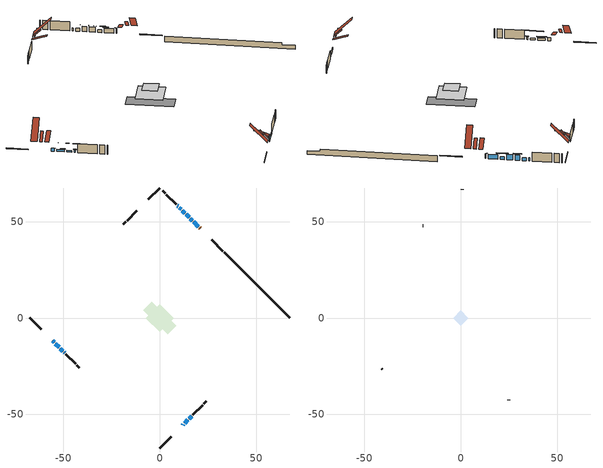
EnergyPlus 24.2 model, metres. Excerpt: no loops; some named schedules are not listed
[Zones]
conditioned space
 floor outside (Floor1 construction): -1.7,0 0,1.7 1.7,0 0,-1.7 z0.61
 floor adiabatic (AdiabaticFloorConstruction): -7.16,0 0,7.16 7.16,0 0,-7.16 z1.83
 floor foundation (Slab1 construction): -8.51,4.14 -4.14,8.51 8.51,-4.14 4.14,-8.51 z-1.8
 wall outside (RimJoist1 construction): 0,-67.48 5.87,-61.61 / -67.48,0 -61.61,-5.87 / 0,67.48 -5.87,61.61 / 32.77,34.71 26.9,40.58 z0.61:0.91
 wall outside (AdiabaticWallConstruction 1): 20.91,46.57 20.73,46.76 z0.61:2.64
 wall outside (AdiabaticWallConstruction): -55.62,-11.86 -54.87,-12.61 / 11.86,-55.62 12.2,-55.28 / 11.12,56.36 10.15,57.33 / 9.5,57.98 9.17,58.31 / 12.86,-54.62 14.65,-52.83 / 15.31,-52.17 16.53,-50.95 z0.61:1.83; 20.07,47.41 17.56,49.92 z0.61:2.44; 16.9,50.58 15.9,51.59 z0.61:1.68; 15.24,52.24 13.73,53.75 / 13.07,54.41 11.78,55.7 z0.61:2.74; -54.21,-13.27 -52.27,-15.21 / -49.59,-17.89 -49.37,-18.11 z0.61:1.47; -51.62,-15.87 -50.25,-17.23 z0.61:1.22
 wall outside (Wall1 construction): 17.19,-50.3 22.23,-45.25 / -48.72,-18.76 -43.67,-23.81 / -11.86,55.62 -16.9,50.58 / 8.52,58.96 3.47,64.01 z0.61:4.27
 wall outside (Wall2 construction): 22.89,-44.6 24.24,-43.25 / -43.02,-24.46 -41.67,-25.81 / -17.56,49.92 -18.91,48.57 / 2.82,64.67 1.47,66.01 z0.61:4.27
 wall foundation (FoundationWall1 construction): 33.43,34.05,-1.8 33.43,34.05,0.61 64.08,3.41,0.61 64.08,3.41,-0.22 67.48,0,-0.22 67.48,0,-1.8
 window (WindowConstruction 8): -55.62,-11.86 -54.87,-12.61 z0.61:1.83
 window (WindowConstruction 4): 20.07,47.41 17.56,49.92 z0.61:2.44
 window (WindowConstruction 5): 16.9,50.58 15.9,51.59 z0.61:1.68
 window (WindowConstruction 6): 15.24,52.24 13.73,53.75 z0.61:2.74
 window (WindowConstruction 7): 13.07,54.41 11.78,55.7 z0.61:2.74
 window (WindowConstruction 9): 11.86,-55.62 12.2,-55.28 z0.61:1.83
 window (WindowConstruction): -54.21,-13.27 -52.27,-15.21 z0.61:1.47
 window (WindowConstruction 10): 11.12,56.36 10.15,57.33 z0.61:1.83
 window (WindowConstruction 11): 9.5,57.98 9.17,58.31 z0.61:1.83
 window (WindowConstruction 12): -51.61,-15.87 -50.25,-17.23 z0.61:1.22
 window (WindowConstruction 1): -49.59,-17.89 -49.38,-18.11 z0.61:1.47
 window (WindowConstruction 2): 12.86,-54.62 14.65,-52.83 z0.61:1.83
 window (WindowConstruction 3): 15.31,-52.17 16.53,-50.95 z0.61:1.83
 door (Door): 20.91,46.57 20.73,46.76 z0.61:2.64
 ceiling adiabatic (AdiabaticFloorConstruction): 0,-7.16 7.16,0 0,7.16 -7.16,0 z1.83
 roof outside (Roof1 construction): 8.13,-59.35,4.27 3.58,-54.79,10.71 1.97,-56.4,10.71 6.52,-60.96,4.27; -59.35,-8.13,4.27 -54.79,-3.58,10.71 -56.4,-1.97,10.71 -60.96,-6.52,4.27; -8.13,59.35,4.27 -3.58,54.79,10.71 -1.97,56.4,10.71 -6.52,60.96,4.27; 24.64,42.84,4.27 20.08,38.29,10.71 21.69,36.68,10.71 26.25,41.23,4.27
 roof outside (Roof2 construction): 9.52,-57.96,4.27 7.46,-55.9,7.19 6.73,-56.63,7.19 8.79,-58.69,4.27; -57.96,-9.52,4.27 -55.9,-7.46,7.19 -56.63,-6.73,7.19 -58.69,-8.79,4.27; -9.52,57.96,4.27 -7.46,55.9,7.19 -6.73,56.63,7.19 -8.79,58.69,4.27; 23.25,44.23,4.27 21.19,42.17,7.19 21.92,41.44,7.19 23.98,43.5,4.27
attic - vented
 floor to conditioned space (Floor3 construction Reversed): -3.99,0 0,3.99 3.99,0 0,-3.99 z4.27
 wall outside (Wall3 construction): 24.89,-42.59 25.05,-42.44 / -41.01,-26.47 -40.86,-26.62 / -19.57,47.91 -19.72,47.76 / 0.81,66.67 0.66,66.82 z0.61:4.27
 roof outside (Roof3 construction): 11.2,-56.28,4.27 7.31,-52.39,6.1 6.29,-53.41,6.1 10.18,-57.3,4.27; -56.28,-11.2,4.27 -52.39,-7.31,6.1 -53.41,-6.29,6.1 -57.3,-10.18,4.27; -11.2,56.28,4.27 -7.31,52.39,6.1 -6.29,53.41,6.1 -10.18,57.3,4.27; 21.57,45.91,4.27 17.68,42.02,6.1 18.7,41,6.1 22.59,44.89,4.27
shading: 17.23,50.25 20.39,47.09 20.5,47.19 17.34,50.35 z2.9; 14.82,52.66 17.98,49.5 18.08,49.61 14.93,52.77 z3.2; 13.52,53.96 15.45,52.03 15.56,52.14 13.63,54.07 z3.04; 11.35,56.13 13.51,53.98 13.61,54.08 11.46,56.24 z3.35; -51.95,-15.54 -54.54,-12.95 -54.75,-13.16 -52.16,-15.75 z1.93; -48.09,-19.39 -53.77,-13.71 -53.98,-13.92 -48.3,-19.6 z4.27; -49.05,-18.43 -49.92,-17.57 -50.13,-17.78 -49.26,-18.64 z1.93
[Building]
Building 1: Terrain=Suburbs
[Site:Location]
Quebec Intl AP_QC: Latitude {deg}=46.8; Longitude {deg}=-71.38; Time Zone {hr}=-5; Elevation {m}=74; Keep Site Location Information=Yes
[Site:GroundTemperature:Shallow]
0.0108218, -2.24938, -2.43038, -1.3578, 2.94801, 7.23376, 10.9493, 13.303, 13.5029, 11.5886, 7.96783, 3.81355
[Site:WaterMainsTemperature]
Calculation Method=Schedule; Temperature Schedule=mains temperature schedule
[Material] Roughness=Rough; Thermal Absorptance=0.9
Name | Thickness {m} | Conductivity {W/m-K} | Density {kg/m3} | Specific Heat {J/kg-K} | Solar Absorptance | Visible Absorptance
asphalt or fiberglass shingles | 0.00635 | 0.162714 | 1121.4 | 1465.45 | 0.4 | 0.4
ceiling loosefill ins | 0.169333 | 0.0480833 | 16.02 | 1046.75 | 0.7 | 0.7
ceiling stud and cavity | 0.1397 | 0.189348 | 65.682 | 1177.47 | 0.7 | 0.7
concrete 4.0 in. | 0.1016 | 1.803125 | 2242.8 | 837.4 | 0.7 | 0.7
concrete 8.0 in. | 0.2032 | 1.803125 | 2242.8 | 837.4 | 0.7 | 0.7
door material | 0.04445 | 0.053851 | 512.64 | 1214.23 | 0.7 | 0.7
exterior vertical ins | 0.041904 | 0.029427 | 32.04 | 1214.23 | 0.7 | 0.7
floor covering | 0.0127 | 0.0433444 | 54.468 | 1339.84 | 0.6 | 0.6
floor rigid ins; wall rigid ins | 0.512978 | 0.029427 | 32.04 | 1214.23 | 0.7 | 0.7
floor stud and cavity | 0.1397 | 1.27559 | 92.3553 | 1139.71 | 0.7 | 0.7
floor stud and cavity 1 | 0.1397 | 1.75129 | 37.0049 | 1207.88 | 0.7 | 0.7
furniture material conditioned space 1 | 0.1524 | 0.115458 | 640.8 | 1214.23 | 0.6 | 0.6
gypsum board | 0.0127 | 0.160291 | 801 | 837.4 | 0.6 | 0.6
gypsum board 1 | 0.0127 | 0.160291 | 801 | 837.4 | 0.7 | 0.7
osb sheathing 0.5 in. | 0.0127 | 0.115458 | 512.64 | 1214.23 | 0.7 | 0.7
osb sheathing 0.75 in. | 0.01905 | 0.115458 | 512.64 | 1214.23 | 0.7 | 0.7
rim joist stud and cavity | 0.0508 | 0.137084 | 50.32683 | 1063.81 | 0.6 | 0.6
roof rigid ins | 0.103632 | 0.029427 | 32.04 | 1214.23 | 0.7 | 0.7
roof stud and cavity | 0.2032 | 0.34098 | 78.34581 | 1123.46 | 0.7 | 0.7
roof stud and cavity 1 | 0.2032 | 0.375362 | 78.34581 | 1123.46 | 0.7 | 0.7
wall stud and cavity | 0.1397 | 0.085864 | 139.0536 | 1170.24 | 0.7 | 0.7
wall stud and cavity 1 | 0.1397 | 0.0877637 | 139.0536 | 1170.24 | 0.7 | 0.7
wall stud and cavity 2 | 0.0889 | 6.1454 | 50.32683 | 1063.81 | 0.6 | 0.6
wall stud and cavity 3 | 0.0889 | 0.380278 | 52.3479 | 1209.89 | 0.7 | 0.7
wall stud and cavity 4 | 0.0889 | 0.391764 | 83.0341 | 1211.67 | 0.7 | 0.7
wood siding | 0.0254 | 0.102417 | 544.68 | 1172.36 | 0.4 | 0.4
wood siding 1 | 0.00254 | 0.102417 | 544.68 | 1172.36 | 0.4 | 0.4
wood siding 2; wood siding 3; wood siding 4 | 0.0254 | 0.102417 | 544.68 | 1172.36 | 0.7 | 0.7
[WindowMaterial:SimpleGlazingSystem]
Name | U-Factor {W/m2-K} | Solar Heat Gain Coefficient
WindowMaterial | 3.02751 | 0.5
WindowMaterial 1 | 3.07577 | 0.33
WindowMaterial 10 | 3.0383 | 0.46
WindowMaterial 2 | 2.95483 | 0.57
WindowMaterial 3 | 2.91963 | 0.67
WindowMaterial 4 | 2.94177 | 0.65
WindowMaterial 5 | 3.01899 | 0.5
WindowMaterial 6 | 2.96448 | 0.61
WindowMaterial 7 | 2.97187 | 0.6
WindowMaterial 8 | 3.034891 | 0.47
WindowMaterial 9 | 3.02581 | 0.51
[Construction]
AdiabaticFloorConstruction: floor stud and cavity 1, floor rigid ins, osb sheathing 0.75 in., floor covering
AdiabaticWallConstruction: wood siding 3, wall rigid ins, wall stud and cavity 3, gypsum board
AdiabaticWallConstruction 1: wood siding 4, wall rigid ins, wall stud and cavity 3, gypsum board
Door: door material
Floor1 construction: floor stud and cavity, osb sheathing 0.75 in., floor covering
Floor3 construction Reversed: gypsum board, ceiling stud and cavity, ceiling loosefill ins
FoundationWall1 construction: concrete 8.0 in., gypsum board 1
furniture construction conditioned space 1: furniture material conditioned space 1
PartitionWallConstruction: gypsum board, wall stud and cavity 4, gypsum board
RimJoist1 construction: wood siding 2, rim joist stud and cavity
Roof1 construction: asphalt or fiberglass shingles, roof rigid ins, osb sheathing 0.75 in., roof stud and cavity, gypsum board
Roof2 construction: asphalt or fiberglass shingles, roof rigid ins, osb sheathing 0.75 in., roof stud and cavity 1, gypsum board
Roof3 construction: asphalt or fiberglass shingles
Slab1 construction: concrete 4.0 in.
Wall1 construction: wood siding, osb sheathing 0.5 in., wall stud and cavity, gypsum board
Wall2 construction: wood siding, osb sheathing 0.5 in., wall stud and cavity 1, gypsum board
Wall3 construction: wood siding 1, wall stud and cavity 2
WindowConstruction: WindowMaterial
WindowConstruction 1: WindowMaterial 1
WindowConstruction 10: WindowMaterial 9
WindowConstruction 11: WindowMaterial 10
WindowConstruction 12; WindowConstruction 9: WindowMaterial 8
WindowConstruction 2: WindowMaterial 2
WindowConstruction 3: WindowMaterial 3
WindowConstruction 4; WindowConstruction 8: WindowMaterial 4
WindowConstruction 5: WindowMaterial 5
WindowConstruction 6: WindowMaterial 6
WindowConstruction 7: WindowMaterial 7
[Zone] Multiplier=1; Part of Total Floor Area=Yes
Name | Volume {m3}
attic - vented | 9.50034
conditioned space | 687.9
[Space]
Name | Zone | Volume {m3}
attic - vented 1 | attic - vented | 9.50034
conditioned space 1 | conditioned space | 687.9
[ZoneInfiltration:EffectiveLeakageArea]
infil attic - vented 1: Zone or Space=attic - vented 1; Schedule=Always On Discrete; Effective Air Leakage Area {cm2}=1178.22; Stack Coefficient=0.000381877; Wind Coefficient=1.32033e-05
[ZoneMixing]
whole house fan mix: Zone or Space=attic - vented; Schedule=Always On Continuous; Design Flow Rate Calculation Method=Flow/Zone; Design Flow Rate {m3/s}=0; Source Zone or Space=conditioned space
[SurfaceProperty:ExposedFoundationPerimeter]
Slab1: Exposed Perimeter Calculation Method=TotalExposedPerimeter; Total Exposed Perimeter {m}=48.158
[InternalMass] Zone or ZoneList=conditioned space; Space or SpaceList=conditioned space 1
Name | Construction | Surface Area {m2}
furniture mass conditioned space 1 | furniture construction conditioned space 1 | 87.5598
partition wall mass | PartitionWallConstruction | 218.9
[Lights]
interior lighting: Zone or ZoneList or Space or SpaceList=conditioned space 1; Schedule=interior lighting schedule; Design Level Calculation Method=LightingLevel; Lighting Level {W}=343.2; Return Air Fraction=0; Fraction Radiant=0.6; Fraction Visible=0.2; Fraction Replaceable=1
[People]
occupants: Zone or ZoneList or Space or SpaceList=conditioned space 1; Number of People Schedule=occupants schedule; Number of People Calculation Method=People; Number of People=3; Fraction Radiant=0.314171; Sensible Heat Fraction=0.56303; Activity Level Schedule=occupants activity schedule; Carbon Dioxide Generation Rate {m3/s-W}=0; Enable ASHRAE 55 Comfort Warnings=No; Mean Radiant Temperature Calculation Type=EnclosureAveraged
[ElectricEquipment] Zone or ZoneList or Space or SpaceList=conditioned space 1; Design Level Calculation Method=EquipmentLevel
Name | Schedule | Design Level {W} | Fraction Latent | Fraction Radiant | Fraction Lost
clothes dryer | clothes dryer schedule | 140.772 | 0.015 | 0.081 | 0.85
clothes washer | clothes washer schedule | 32.1985 | 0.03 | 0.162 | 0.7
cooking range | cooking range schedule | 215.147 | 0.08 | 0.432 | 0.2
dishwasher | dishwasher schedule | 66.8632 | 0.3 | 0.18 | 0.4
fridge | fridge schedule | 72.9452 | 0 | 0.6 | 0
mech vent bath fan 0 | mech vent bath fan 0 schedule | 50.2 | 0 | 0 | 1
mech vent house fan | mech vent house fan schedule | 20.8667 | 0 | 0 | 0.522764
mech vent house fan cfis | mech vent house fan cfis schedule | 0 | 0 | 0 | 0
mech vent range fan 0 | mech vent range fan 0 schedule | 57 | 0 | 0 | 1
misc plug loads | misc plug loads schedule | 494.7 | 0.045 | 0.513 | 0.1
whole house fan | Always On Discrete | 0 | 0 | 0 | 1
[OtherEquipment] Zone or ZoneList or Space or SpaceList=conditioned space 1; Design Level Calculation Method=EquipmentLevel
Name | Fuel Type | Schedule | Design Level {W} | Fraction Latent | Fraction Radiant | Fraction Lost
clothes dryer 1 | Electricity | clothes dryer schedule | 0 | 0.015 | 0.081 | 0.85
cooking range 1 | Electricity | cooking range schedule | 0 | 0.08 | 0.432 | 0.2
general water use latent | None | general water use schedule | 62.594 | 1 | 0 | 0
general water use sensible | None | general water use schedule | -61.6891 | 0 | 0.6 | 0
mech vent house fan latent load | None | Always On Discrete | 0 | 1 | 0 | 0
mech vent house fan sensible load | None | Always On Discrete | 0 | 0 | 0 | 0
water heater energy adjustment1 | Electricity | Always On Discrete | 0.01 | 0 | 0 | 1
[ZoneInfiltration:DesignFlowRate] Zone or ZoneList or Space or SpaceList=conditioned space 1; Schedule=Always On Discrete; Design Flow Rate Calculation Method=Flow/Zone; Design Flow Rate {m3/s}=0
infil flow; natural vent flow; whole house fan flow
[Foundation:Kiva]
Foundation Kiva 1: Initial Indoor Air Temperature {C}=18; Wall Height Above Grade {m}=0.609996; Wall Depth Below Slab {m}=0.2032; Custom Block Material Name 1=exterior vertical ins; Custom Block Depth 1 {m}=2.40999; Custom Block X Position 1 {m}=0.2159; Custom Block Z Position 1 {m}=0
[Foundation:Kiva:Settings]
Soil Conductivity {W/m-K}=0.849921; Soil Density {kg/m3}=1842.3; Soil Specific Heat {J/kg-K}=418.7; Ground Solar Absorptivity=0.9; Ground Thermal Absorptivity=0.9; Ground Surface Roughness {m}=0.03; Far-Field Width {m}=40; Deep-Ground Boundary Condition=ZeroFlux; Deep-Ground Depth {m}=40; Minimum Cell Dimension {m}=0.2; Maximum Cell Growth Coefficient=3; Simulation Timestep=Timestep
[Exterior:Lights]
exterior lighting: Schedule=exterior lighting schedule; Design Level {W}=75.6
[Schedule:Constant]
Name | Hourly Value
Always On Continuous; mech vent house fan schedule; mech vent house fan cfis schedule; Always On Discrete | 1
occupants activity schedule | 117.228
fridge schedule | 0
[Schedule:Week:Daily]
interior lighting schedule Week Rule - Jan1-Jan27: interior lighting schedule day, interior lighting schedule day, interior lighting schedule day, interior lighting schedule day, interior lighting schedule day, interior lighting schedule day, interior lighting schedule day, interior lighting schedule default day, interior lighting schedule default day, interior lighting schedule default day, interior lighting schedule default day, interior lighting schedule default day
interior lighting schedule Week Rule - Jan28-Feb3: interior lighting schedule day, interior lighting schedule day, interior lighting schedule day, interior lighting schedule day, interior lighting schedule day 1, interior lighting schedule day 1, interior lighting schedule day 1, interior lighting schedule default day, interior lighting schedule default day, interior lighting schedule default day, interior lighting schedule default day, interior lighting schedule default day
interior lighting schedule Week Rule - Feb4-Feb24: interior lighting schedule day 1, interior lighting schedule day 1, interior lighting schedule day 1, interior lighting schedule day 1, interior lighting schedule day 1, interior lighting schedule day 1, interior lighting schedule day 1, interior lighting schedule default day, interior lighting schedule default day, interior lighting schedule default day, interior lighting schedule default day, interior lighting schedule default day
interior lighting schedule Week Rule - Feb25-Mar3: interior lighting schedule day 1, interior lighting schedule day 1, interior lighting schedule day 1, interior lighting schedule day 1, interior lighting schedule day 2, interior lighting schedule day 2, interior lighting schedule day 2, interior lighting schedule default day, interior lighting schedule default day, interior lighting schedule default day, interior lighting schedule default day, interior lighting schedule default day
interior lighting schedule Week Rule - Mar4-Mar31: interior lighting schedule day 2, interior lighting schedule day 2, interior lighting schedule day 2, interior lighting schedule day 2, interior lighting schedule day 2, interior lighting schedule day 2, interior lighting schedule day 2, interior lighting schedule default day, interior lighting schedule default day, interior lighting schedule default day, interior lighting schedule default day, interior lighting schedule default day
interior lighting schedule Week Rule - Apr1-Apr28: interior lighting schedule day 3, interior lighting schedule day 3, interior lighting schedule day 3, interior lighting schedule day 3, interior lighting schedule day 3, interior lighting schedule day 3, interior lighting schedule day 3, interior lighting schedule default day, interior lighting schedule default day, interior lighting schedule default day, interior lighting schedule default day, interior lighting schedule default day
interior lighting schedule Week Rule - Apr29-May5: interior lighting schedule day 3, interior lighting schedule day 3, interior lighting schedule day 4, interior lighting schedule day 4, interior lighting schedule day 4, interior lighting schedule day 4, interior lighting schedule day 4, interior lighting schedule default day, interior lighting schedule default day, interior lighting schedule default day, interior lighting schedule default day, interior lighting schedule default day
interior lighting schedule Week Rule - May6-May26: interior lighting schedule day 4, interior lighting schedule day 4, interior lighting schedule day 4, interior lighting schedule day 4, interior lighting schedule day 4, interior lighting schedule day 4, interior lighting schedule day 4, interior lighting schedule default day, interior lighting schedule default day, interior lighting schedule default day, interior lighting schedule default day, interior lighting schedule default day
interior lighting schedule Week Rule - May27-Jun2: interior lighting schedule day 4, interior lighting schedule day 4, interior lighting schedule day 4, interior lighting schedule day 4, interior lighting schedule day 4, interior lighting schedule day 5, interior lighting schedule day 5, interior lighting schedule default day, interior lighting schedule default day, interior lighting schedule default day, interior lighting schedule default day, interior lighting schedule default day
interior lighting schedule Week Rule - Jun3-Jun30: interior lighting schedule day 5, interior lighting schedule day 5, interior lighting schedule day 5, interior lighting schedule day 5, interior lighting schedule day 5, interior lighting schedule day 5, interior lighting schedule day 5, interior lighting schedule default day, interior lighting schedule default day, interior lighting schedule default day, interior lighting schedule default day, interior lighting schedule default day
interior lighting schedule Week Rule - Jul1-Jul28: interior lighting schedule day 6, interior lighting schedule day 6, interior lighting schedule day 6, interior lighting schedule day 6, interior lighting schedule day 6, interior lighting schedule day 6, interior lighting schedule day 6, interior lighting schedule default day, interior lighting schedule default day, interior lighting schedule default day, interior lighting schedule default day, interior lighting schedule default day
interior lighting schedule Week Rule - Jul29-Aug4: interior lighting schedule day 6, interior lighting schedule day 6, interior lighting schedule day 6, interior lighting schedule day 7, interior lighting schedule day 7, interior lighting schedule day 7, interior lighting schedule day 7, interior lighting schedule default day, interior lighting schedule default day, interior lighting schedule default day, interior lighting schedule default day, interior lighting schedule default day
interior lighting schedule Week Rule - Aug5-Aug25: interior lighting schedule day 7, interior lighting schedule day 7, interior lighting schedule day 7, interior lighting schedule day 7, interior lighting schedule day 7, interior lighting schedule day 7, interior lighting schedule day 7, interior lighting schedule default day, interior lighting schedule default day, interior lighting schedule default day, interior lighting schedule default day, interior lighting schedule default day
interior lighting schedule Week Rule - Aug26-Sep1: interior lighting schedule day 7, interior lighting schedule day 7, interior lighting schedule day 7, interior lighting schedule day 7, interior lighting schedule day 7, interior lighting schedule day 7, interior lighting schedule day 8, interior lighting schedule default day, interior lighting schedule default day, interior lighting schedule default day, interior lighting schedule default day, interior lighting schedule default day
interior lighting schedule Week Rule - Sep2-Sep29: interior lighting schedule day 8, interior lighting schedule day 8, interior lighting schedule day 8, interior lighting schedule day 8, interior lighting schedule day 8, interior lighting schedule day 8, interior lighting schedule day 8, interior lighting schedule default day, interior lighting schedule default day, interior lighting schedule default day, interior lighting schedule default day, interior lighting schedule default day
interior lighting schedule Week Rule - Sep30-Oct6: interior lighting schedule day 8, interior lighting schedule day 9, interior lighting schedule day 9, interior lighting schedule day 9, interior lighting schedule day 9, interior lighting schedule day 9, interior lighting schedule day 9, interior lighting schedule default day, interior lighting schedule default day, interior lighting schedule default day, interior lighting schedule default day, interior lighting schedule default day
interior lighting schedule Week Rule - Oct7-Oct27: interior lighting schedule day 9, interior lighting schedule day 9, interior lighting schedule day 9, interior lighting schedule day 9, interior lighting schedule day 9, interior lighting schedule day 9, interior lighting schedule day 9, interior lighting schedule default day, interior lighting schedule default day, interior lighting schedule default day, interior lighting schedule default day, interior lighting schedule default day
interior lighting schedule Week Rule - Oct28-Nov3: interior lighting schedule day 9, interior lighting schedule day 9, interior lighting schedule day 9, interior lighting schedule day 9, interior lighting schedule day 10, interior lighting schedule day 10, interior lighting schedule day 10, interior lighting schedule default day, interior lighting schedule default day, interior lighting schedule default day, interior lighting schedule default day, interior lighting schedule default day
interior lighting schedule Week Rule - Nov4-Nov24: interior lighting schedule day 10, interior lighting schedule day 10, interior lighting schedule day 10, interior lighting schedule day 10, interior lighting schedule day 10, interior lighting schedule day 10, interior lighting schedule day 10, interior lighting schedule default day, interior lighting schedule default day, interior lighting schedule default day, interior lighting schedule default day, interior lighting schedule default day
interior lighting schedule Week Rule - Nov25-Dec1: interior lighting schedule day 10, interior lighting schedule day 10, interior lighting schedule day 10, interior lighting schedule day 10, interior lighting schedule day 10, interior lighting schedule day 10, interior lighting schedule day 11, interior lighting schedule default day, interior lighting schedule default day, interior lighting schedule default day, interior lighting schedule default day, interior lighting schedule default day
interior lighting schedule Week Rule - Dec2-Dec31: interior lighting schedule day 11, interior lighting schedule day 11, interior lighting schedule day 11, interior lighting schedule day 11, interior lighting schedule day 11, interior lighting schedule day 11, interior lighting schedule day 11, interior lighting schedule default day, interior lighting schedule default day, interior lighting schedule default day, interior lighting schedule default day, interior lighting schedule default day
occupants schedule Week Rule - Jan1-Dec31: occupants schedule day, occupants schedule day, occupants schedule day, occupants schedule day, occupants schedule day, occupants schedule day, occupants schedule day, occupants schedule default day, occupants schedule default day, occupants schedule default day, occupants schedule default day, occupants schedule default day
clothes dryer schedule Week Rule - Jan1-Dec31: clothes dryer schedule day, clothes dryer schedule day, clothes dryer schedule day, clothes dryer schedule day, clothes dryer schedule day, clothes dryer schedule day, clothes dryer schedule day, clothes dryer schedule default day, clothes dryer schedule default day, clothes dryer schedule default day, clothes dryer schedule default day, clothes dryer schedule default day
clothes washer schedule Week Rule - Jan1-Dec31: clothes washer schedule day, clothes washer schedule day, clothes washer schedule day, clothes washer schedule day, clothes washer schedule day, clothes washer schedule day, clothes washer schedule day, clothes washer schedule default day, clothes washer schedule default day, clothes washer schedule default day, clothes washer schedule default day, clothes washer schedule default day
cooking range schedule Week Rule - Jan1-Dec31: cooking range schedule day, cooking range schedule day, cooking range schedule day, cooking range schedule day, cooking range schedule day, cooking range schedule day, cooking range schedule day, cooking range schedule default day, cooking range schedule default day, cooking range schedule default day, cooking range schedule default day, cooking range schedule default day
dishwasher schedule Week Rule - Jan1-Dec31: dishwasher schedule day, dishwasher schedule day, dishwasher schedule day, dishwasher schedule day, dishwasher schedule day, dishwasher schedule day, dishwasher schedule day, dishwasher schedule default day, dishwasher schedule default day, dishwasher schedule default day, dishwasher schedule default day, dishwasher schedule default day
mech vent bath fan 0 schedule Week Rule - Jan1-Dec31: mech vent bath fan 0 schedule day, mech vent bath fan 0 schedule day, mech vent bath fan 0 schedule day, mech vent bath fan 0 schedule day, mech vent bath fan 0 schedule day, mech vent bath fan 0 schedule day, mech vent bath fan 0 schedule day, mech vent bath fan 0 schedule default day, mech vent bath fan 0 schedule default day, mech vent bath fan 0 schedule default day, mech vent bath fan 0 schedule default day, mech vent bath fan 0 schedule default day
mech vent range fan 0 schedule Week Rule - Jan1-Dec31: mech vent range fan 0 schedule day, mech vent range fan 0 schedule day, mech vent range fan 0 schedule day, mech vent range fan 0 schedule day, mech vent range fan 0 schedule day, mech vent range fan 0 schedule day, mech vent range fan 0 schedule day, mech vent range fan 0 schedule default day, mech vent range fan 0 schedule default day, mech vent range fan 0 schedule default day, mech vent range fan 0 schedule default day, mech vent range fan 0 schedule default day
misc plug loads schedule Week Rule - Jan1-Dec31: misc plug loads schedule day, misc plug loads schedule day, misc plug loads schedule day, misc plug loads schedule day, misc plug loads schedule day, misc plug loads schedule day, misc plug loads schedule day, misc plug loads schedule default day, misc plug loads schedule default day, misc plug loads schedule default day, misc plug loads schedule default day, misc plug loads schedule default day
general water use schedule Week Rule - Jan1-Dec31: general water use schedule day, general water use schedule day, general water use schedule day, general water use schedule day, general water use schedule day, general water use schedule day, general water use schedule day, general water use schedule default day, general water use schedule default day, general water use schedule default day, general water use schedule default day, general water use schedule default day
exterior lighting schedule Week Rule - Jan1-Jan27: exterior lighting schedule day, exterior lighting schedule day, exterior lighting schedule day, exterior lighting schedule day, exterior lighting schedule day, exterior lighting schedule day, exterior lighting schedule day, exterior lighting schedule default day, exterior lighting schedule default day, exterior lighting schedule default day, exterior lighting schedule default day, exterior lighting schedule default day
exterior lighting schedule Week Rule - Jan28-Feb3: exterior lighting schedule day, exterior lighting schedule day, exterior lighting schedule day, exterior lighting schedule day, exterior lighting schedule day 1, exterior lighting schedule day 1, exterior lighting schedule day 1, exterior lighting schedule default day, exterior lighting schedule default day, exterior lighting schedule default day, exterior lighting schedule default day, exterior lighting schedule default day
exterior lighting schedule Week Rule - Feb4-Feb24: exterior lighting schedule day 1, exterior lighting schedule day 1, exterior lighting schedule day 1, exterior lighting schedule day 1, exterior lighting schedule day 1, exterior lighting schedule day 1, exterior lighting schedule day 1, exterior lighting schedule default day, exterior lighting schedule default day, exterior lighting schedule default day, exterior lighting schedule default day, exterior lighting schedule default day
exterior lighting schedule Week Rule - Feb25-Mar3: exterior lighting schedule day 1, exterior lighting schedule day 1, exterior lighting schedule day 1, exterior lighting schedule day 1, exterior lighting schedule day 2, exterior lighting schedule day 2, exterior lighting schedule day 2, exterior lighting schedule default day, exterior lighting schedule default day, exterior lighting schedule default day, exterior lighting schedule default day, exterior lighting schedule default day
exterior lighting schedule Week Rule - Mar4-Mar31: exterior lighting schedule day 2, exterior lighting schedule day 2, exterior lighting schedule day 2, exterior lighting schedule day 2, exterior lighting schedule day 2, exterior lighting schedule day 2, exterior lighting schedule day 2, exterior lighting schedule default day, exterior lighting schedule default day, exterior lighting schedule default day, exterior lighting schedule default day, exterior lighting schedule default day
exterior lighting schedule Week Rule - Apr1-Apr28: exterior lighting schedule day 3, exterior lighting schedule day 3, exterior lighting schedule day 3, exterior lighting schedule day 3, exterior lighting schedule day 3, exterior lighting schedule day 3, exterior lighting schedule day 3, exterior lighting schedule default day, exterior lighting schedule default day, exterior lighting schedule default day, exterior lighting schedule default day, exterior lighting schedule default day
exterior lighting schedule Week Rule - Apr29-May5: exterior lighting schedule day 3, exterior lighting schedule day 3, exterior lighting schedule day 4, exterior lighting schedule day 4, exterior lighting schedule day 4, exterior lighting schedule day 4, exterior lighting schedule day 4, exterior lighting schedule default day, exterior lighting schedule default day, exterior lighting schedule default day, exterior lighting schedule default day, exterior lighting schedule default day
exterior lighting schedule Week Rule - May6-May26: exterior lighting schedule day 4, exterior lighting schedule day 4, exterior lighting schedule day 4, exterior lighting schedule day 4, exterior lighting schedule day 4, exterior lighting schedule day 4, exterior lighting schedule day 4, exterior lighting schedule default day, exterior lighting schedule default day, exterior lighting schedule default day, exterior lighting schedule default day, exterior lighting schedule default day
exterior lighting schedule Week Rule - May27-Jun2: exterior lighting schedule day 4, exterior lighting schedule day 4, exterior lighting schedule day 4, exterior lighting schedule day 4, exterior lighting schedule day 4, exterior lighting schedule day 5, exterior lighting schedule day 5, exterior lighting schedule default day, exterior lighting schedule default day, exterior lighting schedule default day, exterior lighting schedule default day, exterior lighting schedule default day
exterior lighting schedule Week Rule - Jun3-Jun30: exterior lighting schedule day 5, exterior lighting schedule day 5, exterior lighting schedule day 5, exterior lighting schedule day 5, exterior lighting schedule day 5, exterior lighting schedule day 5, exterior lighting schedule day 5, exterior lighting schedule default day, exterior lighting schedule default day, exterior lighting schedule default day, exterior lighting schedule default day, exterior lighting schedule default day
exterior lighting schedule Week Rule - Jul1-Jul28: exterior lighting schedule day 6, exterior lighting schedule day 6, exterior lighting schedule day 6, exterior lighting schedule day 6, exterior lighting schedule day 6, exterior lighting schedule day 6, exterior lighting schedule day 6, exterior lighting schedule default day, exterior lighting schedule default day, exterior lighting schedule default day, exterior lighting schedule default day, exterior lighting schedule default day
exterior lighting schedule Week Rule - Jul29-Aug4: exterior lighting schedule day 6, exterior lighting schedule day 6, exterior lighting schedule day 6, exterior lighting schedule day 7, exterior lighting schedule day 7, exterior lighting schedule day 7, exterior lighting schedule day 7, exterior lighting schedule default day, exterior lighting schedule default day, exterior lighting schedule default day, exterior lighting schedule default day, exterior lighting schedule default day
exterior lighting schedule Week Rule - Aug5-Aug25: exterior lighting schedule day 7, exterior lighting schedule day 7, exterior lighting schedule day 7, exterior lighting schedule day 7, exterior lighting schedule day 7, exterior lighting schedule day 7, exterior lighting schedule day 7, exterior lighting schedule default day, exterior lighting schedule default day, exterior lighting schedule default day, exterior lighting schedule default day, exterior lighting schedule default day
exterior lighting schedule Week Rule - Aug26-Sep1: exterior lighting schedule day 7, exterior lighting schedule day 7, exterior lighting schedule day 7, exterior lighting schedule day 7, exterior lighting schedule day 7, exterior lighting schedule day 7, exterior lighting schedule day 8, exterior lighting schedule default day, exterior lighting schedule default day, exterior lighting schedule default day, exterior lighting schedule default day, exterior lighting schedule default day
exterior lighting schedule Week Rule - Sep2-Sep29: exterior lighting schedule day 8, exterior lighting schedule day 8, exterior lighting schedule day 8, exterior lighting schedule day 8, exterior lighting schedule day 8, exterior lighting schedule day 8, exterior lighting schedule day 8, exterior lighting schedule default day, exterior lighting schedule default day, exterior lighting schedule default day, exterior lighting schedule default day, exterior lighting schedule default day
exterior lighting schedule Week Rule - Sep30-Oct6: exterior lighting schedule day 8, exterior lighting schedule day 9, exterior lighting schedule day 9, exterior lighting schedule day 9, exterior lighting schedule day 9, exterior lighting schedule day 9, exterior lighting schedule day 9, exterior lighting schedule default day, exterior lighting schedule default day, exterior lighting schedule default day, exterior lighting schedule default day, exterior lighting schedule default day
[Schedule:Year]
interior lighting schedule: interior lighting schedule Week Rule - Jan1-Jan27, 1, 1, 1, 27, interior lighting schedule Week Rule - Jan28-Feb3, 1, 28, 2, 3, interior lighting schedule Week Rule - Feb4-Feb24, 2, 4, 2, 24, interior lighting schedule Week Rule - Feb25-Mar3, 2, 25, 3, 3, interior lighting schedule Week Rule - Mar4-Mar31, 3, 4, 3, 31, interior lighting schedule Week Rule - Apr1-Apr28, 4, 1, 4, 28, interior lighting schedule Week Rule - Apr29-May5, 4, 29, 5, 5, interior lighting schedule Week Rule - May6-May26, 5, 6, 5, 26, interior lighting schedule Week Rule - May27-Jun2, 5, 27, 6, 2, interior lighting schedule Week Rule - Jun3-Jun30, 6, 3, 6, 30, interior lighting schedule Week Rule - Jul1-Jul28, 7, 1, 7, 28, interior lighting schedule Week Rule - Jul29-Aug4, 7, 29, 8, 4, interior lighting schedule Week Rule - Aug5-Aug25, 8, 5, 8, 25, interior lighting schedule Week Rule - Aug26-Sep1, 8, 26, 9, 1, interior lighting schedule Week Rule - Sep2-Sep29, 9, 2, 9, 29, interior lighting schedule Week Rule - Sep30-Oct6, 9, 30, 10, 6, interior lighting schedule Week Rule - Oct7-Oct27, 10, 7, 10, 27, interior lighting schedule Week Rule - Oct28-Nov3, 10, 28, 11, 3, interior lighting schedule Week Rule - Nov4-Nov24, 11, 4, 11, 24, interior lighting schedule Week Rule - Nov25-Dec1, 11, 25, 12, 1, interior lighting schedule Week Rule - Dec2-Dec31, 12, 2, 12, 31
occupants schedule: occupants schedule Week Rule - Jan1-Dec31, 1, 1, 12, 31
clothes dryer schedule: clothes dryer schedule Week Rule - Jan1-Dec31, 1, 1, 12, 31
clothes washer schedule: clothes washer schedule Week Rule - Jan1-Dec31, 1, 1, 12, 31
cooking range schedule: cooking range schedule Week Rule - Jan1-Dec31, 1, 1, 12, 31
dishwasher schedule: dishwasher schedule Week Rule - Jan1-Dec31, 1, 1, 12, 31
mech vent bath fan 0 schedule: mech vent bath fan 0 schedule Week Rule - Jan1-Dec31, 1, 1, 12, 31
mech vent range fan 0 schedule: mech vent range fan 0 schedule Week Rule - Jan1-Dec31, 1, 1, 12, 31
misc plug loads schedule: misc plug loads schedule Week Rule - Jan1-Dec31, 1, 1, 12, 31
general water use schedule: general water use schedule Week Rule - Jan1-Dec31, 1, 1, 12, 31
exterior lighting schedule: exterior lighting schedule Week Rule - Jan1-Jan27, 1, 1, 1, 27, exterior lighting schedule Week Rule - Jan28-Feb3, 1, 28, 2, 3, exterior lighting schedule Week Rule - Feb4-Feb24, 2, 4, 2, 24, exterior lighting schedule Week Rule - Feb25-Mar3, 2, 25, 3, 3, exterior lighting schedule Week Rule - Mar4-Mar31, 3, 4, 3, 31, exterior lighting schedule Week Rule - Apr1-Apr28, 4, 1, 4, 28, exterior lighting schedule Week Rule - Apr29-May5, 4, 29, 5, 5, exterior lighting schedule Week Rule - May6-May26, 5, 6, 5, 26, exterior lighting schedule Week Rule - May27-Jun2, 5, 27, 6, 2, exterior lighting schedule Week Rule - Jun3-Jun30, 6, 3, 6, 30, exterior lighting schedule Week Rule - Jul1-Jul28, 7, 1, 7, 28, exterior lighting schedule Week Rule - Jul29-Aug4, 7, 29, 8, 4, exterior lighting schedule Week Rule - Aug5-Aug25, 8, 5, 8, 25, exterior lighting schedule Week Rule - Aug26-Sep1, 8, 26, 9, 1, exterior lighting schedule Week Rule - Sep2-Sep29, 9, 2, 9, 29, exterior lighting schedule Week Rule - Sep30-Oct6, 9, 30, 10, 6, exterior lighting schedule Week Rule - Oct7-Oct27, 10, 7, 10, 27, exterior lighting schedule Week Rule - Oct28-Nov3, 10, 28, 11, 3, exterior lighting schedule Week Rule - Nov4-Nov24, 11, 4, 11, 24, exterior lighting schedule Week Rule - Nov25-Dec1, 11, 25, 12, 1, exterior lighting schedule Week Rule - Dec2-Dec31, 12, 2, 12, 31
[Schedule:Compact]
mains temperature schedule: Through: 01/01, For: AllDays, Until: 24:00, 5.175, Through: 01/02, For: AllDays, Until: 24:00, 5.10167, Through: 01/03, For: AllDays, Until: 24:00, 5.02889, Through: 01/04, For: AllDays, Until: 24:00, 4.95778, Through: 01/05, For: AllDays, Until: 24:00, 4.88778, Through: 01/06, For: AllDays, Until: 24:00, 4.81833, Through: 01/07, For: AllDays, Until: 24:00, 4.75056, Through: 01/08, For: AllDays, Until: 24:00, 4.68389, Through: 01/09, For: AllDays, Until: 24:00, 4.61833, Through: 01/10, For: AllDays, Until: 24:00, 4.55389, Through: 01/11, For: AllDays, Until: 24:00, 4.49056, Through: 01/12, For: AllDays, Until: 24:00, 4.42889, Through: 01/13, For: AllDays, Until: 24:00, 4.36778, Through: 01/14, For: AllDays, Until: 24:00, 4.30889, Through: 01/15, For: AllDays, Until: 24:00, 4.25056, Through: 01/16, For: AllDays, Until: 24:00, 4.19389, Through: 01/17, For: AllDays, Until: 24:00, 4.13833, Through: 01/18, For: AllDays, Until: 24:00, 4.08444, Through: 01/19, For: AllDays, Until: 24:00, 4.03167, Through: 01/20, For: AllDays, Until: 24:00, 3.98056, Through: 01/21, For: AllDays, Until: 24:00, 3.93056, Through: 01/22, For: AllDays, Until: 24:00, 3.88222, Through: 01/23, For: AllDays, Until: 24:00, 3.835, Through: 01/24, For: AllDays, Until: 24:00, 3.78944, Through: 01/25, For: AllDays, Until: 24:00, 3.74556, Through: 01/26, For: AllDays, Until: 24:00, 3.70278, Through: 01/27, For: AllDays, Until: 24:00, 3.66167, Through: 01/28, For: AllDays, Until: 24:00, 3.62167, Through: 01/29, For: AllDays, Until: 24:00, 3.58389, Through: 01/30, For: AllDays, Until: 24:00, 3.54722, Through: 01/31, For: AllDays, Until: 24:00, 3.51167, Through: 02/01, For: AllDays, Until: 24:00, 3.47833, Through: 02/02, For: AllDays, Until: 24:00, 3.44611, Through: 02/03, For: AllDays, Until: 24:00, 3.41556, Through: 02/04, For: AllDays, Until: 24:00, 3.38667, Through: 02/05, For: AllDays, Until: 24:00, 3.35944, Through: 02/06, For: AllDays, Until: 24:00, 3.33389, Through: 02/07, For: AllDays, Until: 24:00, 3.30944, Through: 02/08, For: AllDays, Until: 24:00, 3.28667, Through: 02/09, For: AllDays, Until: 24:00, 3.26611, Through: 02/10, For: AllDays, Until: 24:00, 3.24667, Through: 02/11, For: AllDays, Until: 24:00, 3.22889, Through: 02/12, For: AllDays, Until: 24:00, 3.21278, Through: 02/13, For: AllDays, Until: 24:00, 3.19833, Through: 02/14, For: AllDays, Until: 24:00, 3.18556, Through: 02/15, For: AllDays, Until: 24:00, 3.17389, Through: 02/16, For: AllDays, Until: 24:00, 3.16444, Through: 02/17, For: AllDays, Until: 24:00, 3.15667, Through: 02/18, For: AllDays, Until: 24:00, 3.15056, Through: 02/19, For: AllDays, Until: 24:00, 3.14556, Through: 02/20, For: AllDays, Until: 24:00, 3.14278, Through: 02/21, For: AllDays, Until: 24:00, 3.14111, Through: 02/22, For: AllDays, Until: 24:00, 3.14167, Through: 02/23, For: AllDays, Until: 24:00, 3.14333, Through: 02/24, For: AllDays, Until: 24:00, 3.14722, Through: 02/25, For: AllDays, Until: 24:00, 3.15222, Through: 02/26, For: AllDays, Until: 24:00, 3.15944, Through: 02/27, For: AllDays, Until: 24:00, 3.16778, Through: 02/28, For: AllDays, Until: 24:00, 3.17778, Through: 03/01, For: AllDays, Until: 24:00, 3.18944, Through: 03/02, For: AllDays, Until: 24:00, 3.20333, Through: 03/03, For: AllDays, Until: 24:00, 3.21833, Through: 03/04, For: AllDays, Until: 24:00, 3.235, Through: 03/05, For: AllDays, Until: 24:00, 3.25333, Through: 03/06, For: AllDays, Until: 24:00, 3.27333, Through: 03/07, For: AllDays, Until: 24:00, 3.29444, Through: 03/08, For: AllDays, Until: 24:00, 3.31778, Through: 03/09, For: AllDays, Until: 24:00, 3.34222, Through: 03/10, For: AllDays, Until: 24:00, 3.36889, Through: 03/11, For: AllDays, Until: 24:00, 3.39667, Through: 03/12, For: AllDays, Until: 24:00, 3.42611, Through: 03/13, For: AllDays, Until: 24:00, 3.45722, Through: 03/14, For: AllDays, Until: 24:00, 3.49, Through: 03/15, For: AllDays, Until: 24:00, 3.52389, Through: 03/16, For: AllDays, Until: 24:00, 3.55944, Through: 03/17, For: AllDays, Until: 24:00, 3.59667, Through: 03/18, For: AllDays, Until: 24:00, 3.63556, Through: 03/19, For: AllDays, Until: 24:00, 3.67556, Through: 03/20, For: AllDays, Until: 24:00, 3.71722, Through: 03/21, For: AllDays, Until: 24:00, 3.76056, Through: 03/22, For: AllDays, Until: 24:00, 3.80556, Through: 03/23, For: AllDays, Until: 24:00, 3.85111, Through: 03/24, For: AllDays, Until: 24:00, 3.89889, Through: 03/25, For: AllDays, Until: 24:00, 3.94778, Through: 03/26, For: AllDays, Until: 24:00, 3.99833, Through: 03/27, For: AllDays, Until: 24:00, 4.05, Through: 03/28, For: AllDays, Until: 24:00, 4.10333, Through: 03/29, For: AllDays, Until: 24:00, 4.15778, Through: 03/30, For: AllDays, Until: 24:00, 4.21333, Through: 03/31, For: AllDays, Until: 24:00, 4.27056, Through: 04/01, For: AllDays, Until: 24:00, 4.32944, Through: 04/02, For: AllDays, Until: 24:00, 4.38889, Through: 04/03, For: AllDays, Until: 24:00, 4.45, Through: 04/04, For: AllDays, Until: 24:00, 4.51222, Through: 04/05, For: AllDays, Until: 24:00, 4.57611, Through: 04/06, For: AllDays, Until: 24:00, 4.64056, Through: 04/07, For: AllDays, Until: 24:00, 4.70667, Through: 04/08, For: AllDays, Until: 24:00, 4.77389, Through: 04/09, For: AllDays, Until: 24:00, 4.84222, Through: 04/10, For: AllDays, Until: 24:00, 4.91167, Through: 04/11, For: AllDays, Until: 24:00, 4.98278, Through: 04/12, For: AllDays, Until: 24:00, 5.05444, Through: 04/13, For: AllDays, Until: 24:00, 5.12722, Through: 04/14, For: AllDays, Until: 24:00, 5.20111, Through: 04/15, For: AllDays, Until: 24:00, 5.27611, Through: 04/16, For: AllDays, Until: 24:00, 5.35167, Through: 04/17, For: AllDays, Until: 24:00, 5.42889, Through: 04/18, For: AllDays, Until: 24:00, 5.50667, Through: 04/19, For: AllDays, Until: 24:00, 5.58556, Through: 04/20, For: AllDays, Until: 24:00, 5.665, Through: 04/21, For: AllDays, Until: 24:00, 5.74611, Through: 04/22, For: AllDays, Until: 24:00, 5.82722, Through: 04/23, For: AllDays, Until: 24:00, 5.91, Through: 04/24, For: AllDays, Until: 24:00, 5.99278, Through: 04/25, For: AllDays, Until: 24:00, 6.07722, Through: 04/26, For: AllDays, Until: 24:00, 6.16167, Through: 04/27, For: AllDays, Until: 24:00, 6.24722, Through: 04/28, For: AllDays, Until: 24:00, 6.33389, Through: 04/29, For: AllDays, Until: 24:00, 6.42056, Through: 04/30, For: AllDays, Until: 24:00, 6.50833, Through: 05/01, For: AllDays, Until: 24:00, 6.59667, Through: 05/02, For: AllDays, Until: 24:00, 6.68556, Through: 05/03, For: AllDays, Until: 24:00, 6.775, Through: 05/04, For: AllDays, Until: 24:00, 6.86556, Through: 05/05, For: AllDays, Until: 24:00, 6.95611, Through: 05/06, For: AllDays, Until: 24:00, 7.04722, Through: 05/07, For: AllDays, Until: 24:00, 7.13889, Through: 05/08, For: AllDays, Until: 24:00, 7.23111, Through: 05/09, For: AllDays, Until: 24:00, 7.32333, Through: 05/10, For: AllDays, Until: 24:00, 7.41667, Through: 05/11, For: AllDays, Until: 24:00, 7.51, Through: 05/12, For: AllDays, Until: 24:00, 7.60389, Through: 05/13, For: AllDays, Until: 24:00, 7.69778, Through: 05/14, For: AllDays, Until: 24:00, 7.79222, Through: 05/15, For: AllDays, Until: 24:00, 7.88667, Through: 05/16, For: AllDays, Until: 24:00, 7.98167, Through: 05/17, For: AllDays, Until: 24:00, 8.07667, Through: 05/18, For: AllDays, Until: 24:00, 8.17167, Through: 05/19, For: AllDays, Until: 24:00, 8.26722, Through: 05/20, For: AllDays, Until: 24:00, 8.36278, Through: 05/21, For: AllDays, Until: 24:00, 8.45833, Through: 05/22, For: AllDays, Until: 24:00, 8.55444, Through: 05/23, For: AllDays, Until: 24:00, 8.65, Through: 05/24, For: AllDays, Until: 24:00, 8.74611, Through: 05/25, For: AllDays, Until: 24:00, 8.84167, Through: 05/26, For: AllDays, Until: 24:00, 8.93722, Through: 05/27, For: AllDays, Until: 24:00, 9.03333, Through: 05/28, For: AllDays, Until: 24:00, 9.12889, Through: 05/29, For: AllDays, Until: 24:00, 9.22389, Through: 05/30, For: AllDays, Until: 24:00, 9.31944, Through: 05/31, For: AllDays, Until: 24:00, 9.41444, Through: 06/01, For: AllDays, Until: 24:00, 9.50944, Through: 06/02, For: AllDays, Until: 24:00, 9.60389, Through: 06/03, For: AllDays, Until: 24:00, 9.69833, Through: 06/04, For: AllDays, Until: 24:00, 9.79278, Through: 06/05, For: AllDays, Until: 24:00, 9.88667, Through: 06/06, For: AllDays, Until: 24:00, 9.98, Through: 06/07, For: AllDays, Until: 24:00, 10.0728, Through: 06/08, For: AllDays, Until: 24:00, 10.1656, Through: 06/09, For: AllDays, Until: 24:00, 10.2578, Through: 06/10, For: AllDays, Until: 24:00, 10.3494, Through: 06/11, For: AllDays, Until: 24:00, 10.4411, Through: 06/12, For: AllDays, Until: 24:00, 10.5317, Through: 06/13, For: AllDays, Until: 24:00, 10.6222, Through: 06/14, For: AllDays, Until: 24:00, 10.7117, Through: 06/15, For: AllDays, Until: 24:00, 10.8006, Through: 06/16, For: AllDays, Until: 24:00, 10.8889, Through: 06/17, For: AllDays, Until: 24:00, 10.9772, Through: 06/18, For: AllDays, Until: 24:00, 11.0639, Through: 06/19, For: AllDays, Until: 24:00, 11.1506, Through: 06/20, For: AllDays, Until: 24:00, 11.2361, Through: 06/21, For: AllDays, Until: 24:00, 11.3211, Through: 06/22, For: AllDays, Until: 24:00, 11.4056, Through: 06/23, For: AllDays, Until: 24:00, 11.4889, Through: 06/24, For: AllDays, Until: 24:00, 11.5711, Through: 06/25, For: AllDays, Until: 24:00, 11.6533, Through: 06/26, For: AllDays, Until: 24:00, 11.7339, Through: 06/27, For: AllDays, Until: 24:00, 11.8139, Through: 06/28, For: AllDays, Until: 24:00, 11.8928, Through: 06/29, For: AllDays, Until: 24:00, 11.9711, Through: 06/30, For: AllDays, Until: 24:00, 12.0483, Through: 07/01, For: AllDays, Until: 24:00, 12.1244, Through: 07/02, For: AllDays, Until: 24:00, 12.1994, Through: 07/03, For: AllDays, Until: 24:00, 12.2733, Through: 07/04, For: AllDays, Until: 24:00, 12.3467, Through: 07/05, For: AllDays, Until: 24:00, 12.4183, Through: 07/06, For: AllDays, Until: 24:00, 12.4894, Through: 07/07, For: AllDays, Until: 24:00, 12.5589, Through: 07/08, For: AllDays, Until: 24:00, 12.6278, Through: 07/09, For: AllDays, Until: 24:00, 12.695, Through: 07/10, For: AllDays, Until: 24:00, 12.7617, Through: 07/11, For: AllDays, Until: 24:00, 12.8267, Through: 07/12, For: AllDays, Until: 24:00, 12.8906, Through: 07/13, For: AllDays, Until: 24:00, 12.9528, Through: 07/14, For: AllDays, Until: 24:00, 13.0144, Through: 07/15, For: AllDays, Until: 24:00, 13.0744, Through: 07/16, For: AllDays, Until: 24:00, 13.1333, Through: 07/17, For: AllDays, Until: 24:00, 13.1906, Through: 07/18, For: AllDays, Until: 24:00, 13.2467, Through: 07/19, For: AllDays, Until: 24:00, 13.3017, Through: 07/20, For: AllDays, Until: 24:00, 13.355, Through: 07/21, For: AllDays, Until: 24:00, 13.4072, Through: 07/22, For: AllDays, Until: 24:00, 13.4578, Through: 07/23, For: AllDays, Until: 24:00, 13.5067, Through: 07/24, For: AllDays, Until: 24:00, 13.5544, Through: 07/25, For: AllDays, Until: 24:00, 13.6011, Through: 07/26, For: AllDays, Until: 24:00, 13.6461, Through: 07/27, For: AllDays, Until: 24:00, 13.6894, Through: 07/28, For: AllDays, Until: 24:00, 13.7317, Through: 07/29, For: AllDays, Until: 24:00, 13.7722, Through: 07/30, For: AllDays, Until: 24:00, 13.8111, Through: 07/31, For: AllDays, Until: 24:00, 13.8489, Through: 08/01, For: AllDays, Until: 24:00, 13.8844, Through: 08/02, For: AllDays, Until: 24:00, 13.9189, Through: 08/03, For: AllDays, Until: 24:00, 13.9522, Through: 08/04, For: AllDays, Until: 24:00, 13.9833, Through: 08/05, For: AllDays, Until: 24:00, 14.0133, Through: 08/06, For: AllDays, Until: 24:00, 14.0411, Through: 08/07, For: AllDays, Until: 24:00, 14.0678, Through: 08/08, For: AllDays, Until: 24:00, 14.0933, Through: 08/09, For: AllDays, Until: 24:00, 14.1167, Through: 08/10, For: AllDays, Until: 24:00, 14.1383, Through: 08/11, For: AllDays, Until: 24:00, 14.1589, Through: 08/12, For: AllDays, Until: 24:00, 14.1772, Through: 08/13, For: AllDays, Until: 24:00, 14.1944, Through: 08/14, For: AllDays, Until: 24:00, 14.21, Through: 08/15, For: AllDays, Until: 24:00, 14.2233, Through: 08/16, For: AllDays, Until: 24:00, 14.2356, Through: 08/17, For: AllDays, Until: 24:00, 14.2461, Through: 08/18, For: AllDays, Until: 24:00, 14.255, Through: 08/19, For: AllDays, Until: 24:00, 14.2622, Through: 08/20, For: AllDays, Until: 24:00, 14.2678, Through: 08/21, For: AllDays, Until: 24:00, 14.2717, Through: 08/22, For: AllDays, Until: 24:00, 14.2739, Through: 08/23, For: AllDays, Until: 24:00, 14.2744, Through: 08/24, For: AllDays, Until: 24:00, 14.2733, Through: 08/25, For: AllDays, Until: 24:00, 14.2711, Through: 08/26, For: AllDays, Until: 24:00, 14.2667, Through: 08/27, For: AllDays, Until: 24:00, 14.2606, Through: 08/28, For: AllDays, Until: 24:00, 14.2528, Through: 08/29, For: AllDays, Until: 24:00, 14.2439, Through: 08/30, For: AllDays, Until: 24:00, 14.2328, Through: 08/31, For: AllDays, Until: 24:00, 14.2206, Through: 09/01, For: AllDays, Until: 24:00, 14.2061, Through: 09/02, For: AllDays, Until: 24:00, 14.1906, Through: 09/03, For: AllDays, Until: 24:00, 14.1728, Through: 09/04, For: AllDays, Until: 24:00, 14.1539, Through: 09/05, For: AllDays, Until: 24:00, 14.1333, Through: 09/06, For: AllDays, Until: 24:00, 14.1111, Through: 09/07, For: AllDays, Until: 24:00, 14.0872, Through: 09/08, For: AllDays, Until: 24:00, 14.0617, Through: 09/09, For: AllDays, Until: 24:00, 14.035, Through: 09/10, For: AllDays, Until: 24:00, 14.0061, Through: 09/11, For: AllDays, Until: 24:00, 13.9761, Through: 09/12, For: AllDays, Until: 24:00, 13.9444, Through: 09/13, For: AllDays, Until: 24:00, 13.9111, Through: 09/14, For: AllDays, Until: 24:00, 13.8761, Through: 09/15, For: AllDays, Until: 24:00, 13.84, Through: 09/16, For: AllDays, Until: 24:00, 13.8022, Through: 09/17, For: AllDays, Until: 24:00, 13.7628, Through: 09/18, For: AllDays, Until: 24:00, 13.7217, Through: 09/19, For: AllDays, Until: 24:00, 13.6794, Through: 09/20, For: AllDays, Until: 24:00, 13.6356, Through: 09/21, For: AllDays, Until: 24:00, 13.59, Through: 09/22, For: AllDays, Until: 24:00, 13.5433, Through: 09/23, For: AllDays, Until: 24:00, 13.4956, Through: 09/24, For: AllDays, Until: 24:00, 13.4456, Through: 09/25, For: AllDays, Until: 24:00, 13.395, Through: 09/26, For: AllDays, Until: 24:00, 13.3422, Through: 09/27, For: AllDays, Until: 24:00, 13.2883, Through: 09/28, For: AllDays, Until: 24:00, 13.2333, Through: 09/29, For: AllDays, Until: 24:00, 13.1772, Through: 09/30, For: AllDays, Until: 24:00, 13.1194, Through: 10/01, For: AllDays, Until: 24:00, 13.06, Through: 10/02, For: AllDays, Until: 24:00, 13, Through: 10/03, For: AllDays, Until: 24:00, 12.9383, Through: 10/04, For: AllDays, Until: 24:00, 12.8756, Through: 10/05, For: AllDays, Until: 24:00, 12.8111, Through: 10/06, For: AllDays, Until: 24:00, 12.7456, Through: 10/07, For: AllDays, Until: 24:00, 12.6794, Through: 10/08, For: AllDays, Until: 24:00, 12.6117, Through: 10/09, For: AllDays, Until: 24:00, 12.5428, Through: 10/10, For: AllDays, Until: 24:00, 12.4728, Through: 10/11, For: AllDays, Until: 24:00, 12.4017, Through: 10/12, For: AllDays, Until: 24:00, 12.3294, Through: 10/13, For: AllDays, Until: 24:00, 12.2561, Through: 10/14, For: AllDays, Until: 24:00, 12.1817, Through: 10/15, For: AllDays, Until: 24:00, 12.1061, Through: 10/16, For: AllDays, Until: 24:00, 12.03, Through: 10/17, For: AllDays, Until: 24:00, 11.9528, Through: 10/18, For: AllDays, Until: 24:00, 11.8744, Through: 10/19, For: AllDays, Until: 24:00, 11.795, Through: 10/20, For: AllDays, Until: 24:00, 11.715, Through: 10/21, For: AllDays, Until: 24:00, 11.6339, Through: 10/22, For: AllDays, Until: 24:00, 11.5517, Through: 10/23, For: AllDays, Until: 24:00, 11.4689, Through: 10/24, For: AllDays, Until: 24:00, 11.3856, Through: 10/25, For: AllDays, Until: 24:00, 11.3011, Through: 10/26, For: AllDays, Until: 24:00, 11.2161, Through: 10/27, For: AllDays, Until: 24:00, 11.13, Through: 10/28, For: AllDays, Until: 24:00, 11.0433, Through: 10/29, For: AllDays, Until: 24:00, 10.9561, Through: 10/30, For: AllDays, Until: 24:00, 10.8683, Through: 10/31, For: AllDays, Until: 24:00, 10.7794, Through: 11/01, For: AllDays, Until: 24:00, 10.6906, Through: 11/02, For: AllDays, Until: 24:00, 10.6006, Through: 11/03, For: AllDays, Until: 24:00, 10.51, Through: 11/04, For: AllDays, Until: 24:00, 10.4194, Through: 11/05, For: AllDays, Until: 24:00, 10.3278, Through: 11/06, For: AllDays, Until: 24:00, 10.2361, Through: 11/07, For: AllDays, Until: 24:00, 10.1439, Through: 11/08, For: AllDays, Until: 24:00, 10.0511, Through: 11/09, For: AllDays, Until: 24:00, 9.95778, Through: 11/10, For: AllDays, Until: 24:00, 9.86444, Through: 11/11, For: AllDays, Until: 24:00, 9.77056, Through: 11/12, For: AllDays, Until: 24:00, 9.67611, Through: 11/13, For: AllDays, Until: 24:00, 9.58167, Through: 11/14, For: AllDays, Until: 24:00, 9.48722, Through: 11/15, For: AllDays, Until: 24:00, 9.39222, Through: 11/16, For: AllDays, Until: 24:00, 9.29667, Through: 11/17, For: AllDays, Until: 24:00, 9.20167, Through: 11/18, For: AllDays, Until: 24:00, 9.10611, Through: 11/19, For: AllDays, Until: 24:00, 9.01056, Through: 11/20, For: AllDays, Until: 24:00, 8.915, Through: 11/21, For: AllDays, Until: 24:00, 8.81889, Through: 11/22, For: AllDays, Until: 24:00, 8.72333, Through: 11/23, For: AllDays, Until: 24:00, 8.62722, Through: 11/24, For: AllDays, Until: 24:00, 8.53167, Through: 11/25, For: AllDays, Until: 24:00, 8.43611, Through: 11/26, For: AllDays, Until: 24:00, 8.34, Through: 11/27, For: AllDays, Until: 24:00, 8.245, Through: 11/28, For: AllDays, Until: 24:00, 8.14944, Through: 11/29, For: AllDays, Until: 24:00, 8.05389, Through: 11/30, For: AllDays, Until: 24:00, 7.95889, Through: 12/01, For: AllDays, Until: 24:00, 7.86444, Through: 12/02, For: AllDays, Until: 24:00, 7.76944, Through: 12/03, For: AllDays, Until: 24:00, 7.67556, Through: 12/04, For: AllDays, Until: 24:00, 7.58167, Through: 12/05, For: AllDays, Until: 24:00, 7.48778, Through: 12/06, For: AllDays, Until: 24:00, 7.39444, Through: 12/07, For: AllDays, Until: 24:00, 7.30167, Through: 12/08, For: AllDays, Until: 24:00, 7.20889, Through: 12/09, For: AllDays, Until: 24:00, 7.11722, Through: 12/10, For: AllDays, Until: 24:00, 7.02556, Through: 12/11, For: AllDays, Until: 24:00, 6.93444, Through: 12/12, For: AllDays, Until: 24:00, 6.84389, Through: 12/13, For: AllDays, Until: 24:00, 6.75389, Through: 12/14, For: AllDays, Until: 24:00, 6.66444, Through: 12/15, For: AllDays, Until: 24:00, 6.57556, Through: 12/16, For: AllDays, Until: 24:00, 6.48778, Through: 12/17, For: AllDays, Until: 24:00, 6.4, Through: 12/18, For: AllDays, Until: 24:00, 6.31333, Through: 12/19, For: AllDays, Until: 24:00, 6.22722, Through: 12/20, For: AllDays, Until: 24:00, 6.14167, Through: 12/21, For: AllDays, Until: 24:00, 6.05722, Through: 12/22, For: AllDays, Until: 24:00, 5.97333, Through: 12/23, For: AllDays, Until: 24:00, 5.89, Through: 12/24, For: AllDays, Until: 24:00, 5.80778, Through: 12/25, For: AllDays, Until: 24:00, 5.72667, Through: 12/26, For: AllDays, Until: 24:00, 5.64611, Through: 12/27, For: AllDays, Until: 24:00, 5.56667, Through: 12/28, For: AllDays, Until: 24:00, 5.48833, Through: 12/29, For: AllDays, Until: 24:00, 5.41056, Through: 12/30, For: AllDays, Until: 24:00, 5.33389, Through: 12/31, For: AllDays, Until: 24:00, 5.25778
